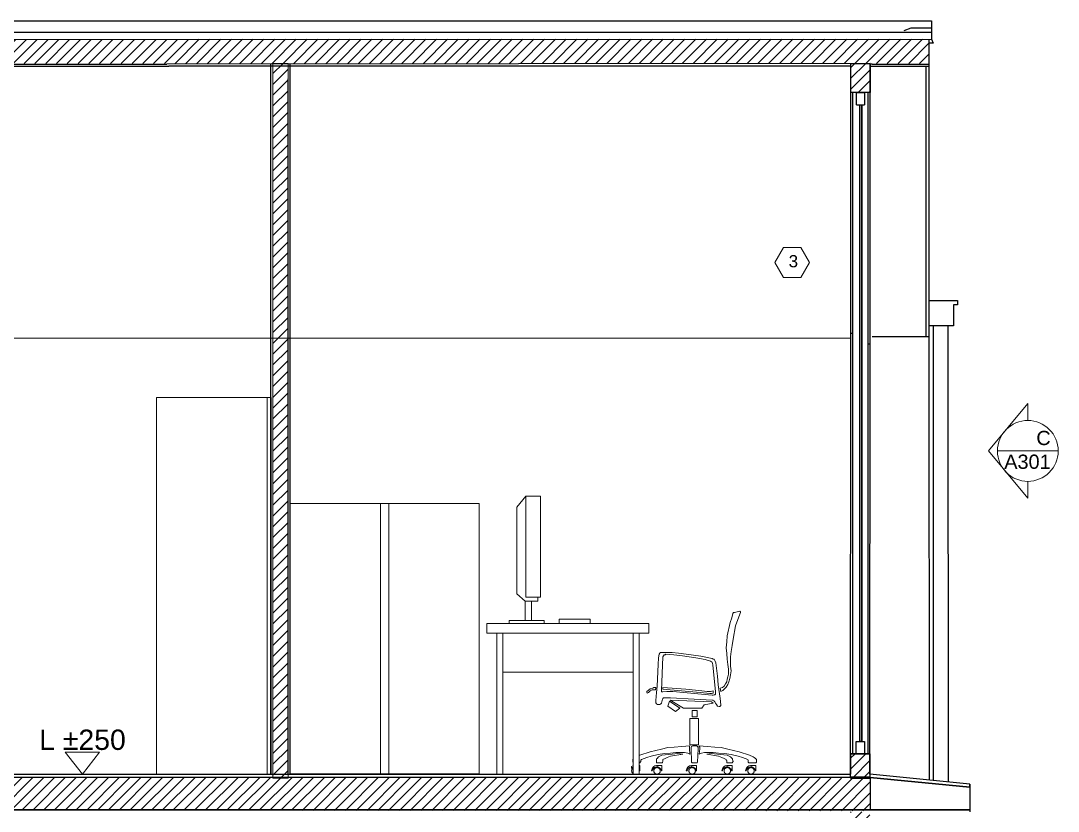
# Model space of a CAD drawing. Header units: centimetres. Extents: x -1332 to 7887, y -608 to 4152.
# Drawn here: x 3377 to 3887, y 2030 to 2419 of the extents above; entities that cross this region are included whole.
import ezdxf

# ---------------------------------------------------------------- set-up
doc = ezdxf.new("R2010")
doc.units = ezdxf.units.CM
doc.header["$MEASUREMENT"] = 0
doc.layers.add('ARREDI', color=252, linetype='Continuous', lineweight=18)
doc.layers.add('NUMERAZIONE', color=30, linetype='Continuous', lineweight=5)
doc.layers.add('INFISSI', color=130, linetype='Continuous')
doc.layers.add('STRUTTURA', color=7, linetype='Continuous')
doc.styles.get("Standard").update_dxf_attribs({"font": 'Arial.ttf'})

msp = doc.modelspace()

# ---------------------------------------------------------------- hatches: boundary and pattern name
at = {"layer": 'ARREDI'}
h = msp.add_hatch(dxfattribs=at)
h.set_pattern_fill('ANSI31', color=0, scale=30)
h.paths.add_polyline_path([(3823.51, 2409.62), (3065.34, 2409.34), (3065.34, 2397.69), (3823.51, 2397.69)])
h = msp.add_hatch(dxfattribs=at)
h.set_pattern_fill('ANSI31', color=0, scale=30)
h.paths.add_polyline_path([(3501.04, 2046.45), (3508.54, 2046.45), (3508.54, 2397.69), (3501.04, 2397.69)])
at = {"layer": 'INFISSI'}
h = msp.add_hatch(color=4, dxfattribs=at)
h.dxf.hatch_style = 1
h.paths.add_polyline_path([(3790.55, 2377.34), (3789.55, 2377.34), (3789.55, 2064.42), (3790.55, 2064.42)])
at = {"layer": 'STRUTTURA'}
h = msp.add_hatch(dxfattribs=at)
h.set_pattern_fill('ANSI31', color=256, scale=30)
h.paths.add_polyline_path([(3102.24, 2030.92), (3092.74, 2030.92), (3092.75, 2016.92), (3102.24, 2016.92)])
h.paths.add_polyline_path([(3102.34, 1808.92), (3092.84, 1808.92), (3092.84, 1798.92), (3102.34, 1798.92)])
h.paths.add_polyline_path([(3794.44, 2029.92), (3784.94, 2029.92), (3784.94, 2016.92), (3794.44, 2016.92)])
h.paths.add_polyline_path([(3785.04, 1798.92), (3794.54, 1798.92), (3794.54, 1808.92), (3785.04, 1808.92)])
h.paths.add_polyline_path([(3794.64, 2397.69), (3785.14, 2397.68), (3785.14, 2383.34), (3794.64, 2383.34)])
h = msp.add_hatch(dxfattribs=at)
h.set_pattern_fill('ANSI31', color=0, scale=30)
h.paths.add_polyline_path([(3785.05, 2048.42), (3785.05, 2046.92), (3794.55, 2046.92), (3794.55, 2058.42), (3785.05, 2058.42)])
h = msp.add_hatch(dxfattribs=at)
h.set_pattern_fill('ANSI31', color=0, scale=30)
h.paths.add_polyline_path([(3794.64, 2046.31), (3794.64, 2046.41), (3092.74, 2046.92), (3092.74, 2030.92), (3794.44, 2030.41)])
h.paths.add_polyline_path([(3794.64, 2043.66), (3794.64, 2046.31), (3794.44, 2030.41), (3794.64, 2033.05)], flags=17)

# ---------------------------------------------------------------- linework, layer by layer
msp.add_line((3500.04, 2233.42), (3500.04, 2048.42))
msp.add_lwpolyline([(3500.04, 2048.42), (3500.04, 2397.34)])
at = {"layer": 'ARREDI'}
for p, q in [((3500.04, 2233.42), (3443.92, 2233.42)), ((3443.92, 2233.42), (3443.92, 2048.42)), ((3498.34, 2048.42), (3498.34, 2233.42)), ((3509.54, 2181.42), (3602.54, 2181.42)), ((3602.54, 2181.42), (3602.54, 2048.42)), ((3625.15, 2133.32), (3625.15, 2123.87)), ((3628.18, 2133.32), (3628.18, 2123.87)), ((3611.11, 2122.42), (3681.11, 2122.42)), ((3681.11, 2117.69), (3681.11, 2048.42)), ((3498.34, 2053.47), (3498.34, 2048.42)), ((3677.34, 2052.09), (3677.34, 2051.25)), ((3681.4, 2052.67), (3681.11, 2052.67)), ((3443.92, 2048.42), (3500.04, 2048.42)), ((3498.34, 2048.42), (3446.26, 2048.42))]:
    msp.add_line(p, q, dxfattribs=at)
at = {"layer": 'ARREDI', "lineweight": 0}
for p, q in [((3625.35, 2184.98), (3620.9, 2179.58)), ((3726.68, 2125.24), (3727.21, 2127.36)), ((3727.21, 2127.36), (3727.47, 2127.89)), ((3727.47, 2127.89), (3728, 2127.89)), ((3728, 2127.89), (3729.33, 2128.16)), ((3729.33, 2128.16), (3730.66, 2128.42)), ((3730.92, 2127.89), (3729.6, 2124.44)), ((3730.66, 2128.42), (3730.92, 2128.16)), ((3730.92, 2128.16), (3730.92, 2127.89)), ((3724.41, 2116.38), (3725.88, 2122.85)), ((3725.88, 2122.85), (3726.68, 2125.24)), ((3729.6, 2124.44), (3728.53, 2121.25)), ((3724.14, 2113.46), (3724.41, 2116.38)), ((3728.53, 2121.25), (3727.33, 2114.79)), ((3723.88, 2110.54), (3724.14, 2113.46)), ((3726.8, 2111.61), (3726.27, 2108.69)), ((3727.33, 2114.79), (3726.8, 2111.61)), ((3690.96, 2107.36), (3690.69, 2105.5)), ((3691.22, 2107.89), (3690.96, 2107.36)), ((3691.49, 2108.15), (3691.22, 2107.89)), ((3692.55, 2108.15), (3691.49, 2108.15)), ((3694.67, 2108.15), (3692.55, 2108.15)), ((3692.82, 2106.03), (3693.08, 2106.56)), ((3693.08, 2106.56), (3693.35, 2107.09)), ((3693.35, 2107.09), (3693.88, 2107.09)), ((3693.88, 2107.09), (3694.14, 2107.36)), ((3694.14, 2107.36), (3698.13, 2107.09)), ((3697.33, 2108.15), (3694.67, 2108.15)), ((3700.51, 2107.89), (3697.33, 2108.15)), ((3698.13, 2107.09), (3702.37, 2106.56)), ((3704.23, 2107.36), (3700.51, 2107.89)), ((3702.37, 2106.56), (3709.01, 2105.5)), ((3711.4, 2106.3), (3704.23, 2107.36)), ((3716.98, 2105.23), (3711.4, 2106.3)), ((3724.14, 2107.62), (3723.88, 2110.54)), ((3724.41, 2104.97), (3724.14, 2107.62)), ((3726.27, 2108.69), (3726, 2106.03)), ((3690.43, 2102.31), (3689.9, 2091.69)), ((3690.69, 2105.5), (3690.43, 2102.31)), ((3692.02, 2089.57), (3692.82, 2106.03)), ((3709.01, 2105.5), (3713.52, 2104.7)), ((3713.52, 2104.7), (3716.18, 2103.91)), ((3716.18, 2103.91), (3716.71, 2103.64)), ((3716.71, 2103.64), (3716.98, 2103.38)), ((3717.51, 2104.97), (3716.98, 2105.23)), ((3716.98, 2103.38), (3717.24, 2102.05)), ((3717.24, 2102.05), (3718.57, 2088.77)), ((3717.24, 2102.05), (3717.24, 2102.05)), ((3718.04, 2104.97), (3717.51, 2104.97)), ((3718.3, 2104.17), (3718.04, 2104.97)), ((3718.83, 2103.11), (3718.3, 2104.17)), ((3719.63, 2096.47), (3718.83, 2103.11)), ((3724.67, 2102.31), (3724.41, 2104.97)), ((3724.94, 2099.92), (3724.67, 2102.31)), ((3726, 2106.03), (3726, 2101.52)), ((3726, 2101.52), (3726.27, 2099.13)), ((3719.9, 2092.23), (3719.63, 2096.47)), ((3724.41, 2095.15), (3724.67, 2096.21)), ((3724.67, 2096.21), (3724.94, 2097.53)), ((3724.94, 2097.53), (3724.94, 2099.92)), ((3726, 2097.27), (3725.74, 2095.41)), ((3726.27, 2099.13), (3726, 2097.27)), ((3687.77, 2090.66), (3688.3, 2090.92)), ((3688.3, 2090.92), (3689.36, 2090.92)), ((3689.36, 2090.92), (3689.1, 2089.86)), ((3689.9, 2091.69), (3689.63, 2088.51)), ((3692.82, 2090.92), (3703.97, 2090.13)), ((3692.82, 2090.13), (3692.82, 2090.92)), ((3720.96, 2085.59), (3719.9, 2092.23)), ((3719.9, 2092.23), (3719.9, 2092.23)), ((3720.96, 2090.63), (3722.02, 2090.9)), ((3722.02, 2090.9), (3722.82, 2091.69)), ((3722.02, 2090.9), (3722.02, 2090.9)), ((3722.82, 2091.69), (3723.61, 2092.76)), ((3723.88, 2091.16), (3723.08, 2090.37)), ((3723.61, 2092.76), (3724.14, 2093.82)), ((3724.67, 2092.49), (3723.88, 2091.16)), ((3724.14, 2093.82), (3724.41, 2095.15)), ((3725.21, 2093.82), (3724.67, 2092.49)), ((3725.74, 2095.41), (3725.21, 2093.82)), ((3684.85, 2089.06), (3685.65, 2089.6)), ((3684.85, 2088.8), (3684.85, 2089.06)), ((3684.85, 2088.53), (3684.85, 2088.8)), ((3685.12, 2088.27), (3684.85, 2088.53)), ((3685.65, 2088.53), (3685.12, 2088.27)), ((3685.65, 2089.6), (3686.44, 2090.39)), ((3686.44, 2089.33), (3685.65, 2088.53)), ((3686.44, 2090.39), (3686.98, 2090.39)), ((3687.51, 2089.86), (3686.44, 2089.33)), ((3686.98, 2090.39), (3687.77, 2090.66)), ((3689.1, 2089.86), (3687.51, 2089.86)), ((3689.1, 2089.86), (3689.1, 2089.86)), ((3689.63, 2088.51), (3689.36, 2084.53)), ((3692.02, 2089.04), (3692.02, 2089.57)), ((3692.02, 2088.77), (3692.02, 2089.04)), ((3692.28, 2088.77), (3692.02, 2088.77)), ((3692.82, 2088.77), (3692.28, 2088.77)), ((3711.13, 2088.53), (3692.82, 2090.13)), ((3694.67, 2089.04), (3692.82, 2088.77)), ((3692.82, 2085.59), (3693.08, 2085.85)), ((3693.08, 2085.85), (3693.61, 2085.85)), ((3693.61, 2085.85), (3694.41, 2085.85)), ((3694.41, 2085.85), (3696.53, 2085.85)), ((3695.74, 2089.04), (3694.67, 2089.04)), ((3697.59, 2089.04), (3695.74, 2089.04)), ((3696.53, 2085.85), (3708.21, 2085.32)), ((3716.98, 2087.18), (3697.59, 2089.04)), ((3703.97, 2090.13), (3711.93, 2089.33)), ((3714.32, 2088.27), (3711.13, 2088.53)), ((3711.93, 2089.33), (3714.59, 2089.06)), ((3715.91, 2088), (3714.32, 2088.27)), ((3714.59, 2089.06), (3716.18, 2089.06)), ((3716.71, 2088), (3715.91, 2088)), ((3716.18, 2089.06), (3717.51, 2089.33)), ((3717.51, 2088.27), (3716.71, 2088)), ((3717.51, 2087.18), (3716.98, 2087.18)), ((3717.51, 2089.33), (3717.51, 2088.27)), ((3718.04, 2087.45), (3717.51, 2087.18)), ((3718.3, 2087.45), (3718.04, 2087.45)), ((3718.57, 2087.71), (3718.3, 2087.45)), ((3718.57, 2088.77), (3718.57, 2088.24)), ((3718.57, 2088.24), (3718.57, 2087.71)), ((3721.22, 2089.04), (3720.96, 2090.63)), ((3722.28, 2089.57), (3721.22, 2089.04)), ((3723.08, 2090.37), (3722.28, 2089.57)), ((3689.36, 2084.53), (3689.36, 2083.46)), ((3689.36, 2083.46), (3689.63, 2082.93)), ((3689.63, 2082.93), (3690.16, 2082.67)), ((3690.16, 2082.67), (3690.69, 2082.67)), ((3690.69, 2082.67), (3691.22, 2082.67)), ((3691.22, 2082.67), (3691.75, 2082.93)), ((3691.75, 2082.93), (3692.02, 2083.2)), ((3692.02, 2083.2), (3692.28, 2084)), ((3692.28, 2084), (3692.55, 2085.32)), ((3692.55, 2085.32), (3692.82, 2085.59)), ((3695.21, 2081.87), (3696, 2084.26)), ((3698.92, 2079.22), (3695.21, 2081.87)), ((3696, 2084.26), (3701.05, 2080.81)), ((3696, 2084.26), (3696, 2084.26)), ((3696.27, 2084.79), (3716.71, 2084)), ((3702.9, 2080.81), (3696.27, 2084.79)), ((3701.05, 2080.81), (3698.92, 2079.22)), ((3711.93, 2080.81), (3702.9, 2080.81)), ((3708.21, 2085.32), (3716.98, 2084.79)), ((3712.99, 2082.4), (3711.93, 2080.81)), ((3717.51, 2083.2), (3712.99, 2082.4)), ((3716.71, 2084), (3717.51, 2083.2)), ((3716.98, 2084.79), (3717.51, 2084.79)), ((3717.51, 2084.79), (3717.77, 2084.53)), ((3717.51, 2083.2), (3717.51, 2083.2)), ((3717.77, 2084.53), (3718.04, 2084.26)), ((3718.04, 2084.26), (3718.3, 2084)), ((3718.3, 2084), (3718.57, 2083.2)), ((3718.57, 2083.2), (3719.1, 2082.67)), ((3719.1, 2082.67), (3719.63, 2081.87)), ((3719.63, 2081.87), (3720.43, 2081.61)), ((3720.43, 2081.61), (3720.69, 2081.61)), ((3720.69, 2081.61), (3720.96, 2081.87)), ((3721.22, 2082.4), (3720.96, 2085.59)), ((3720.96, 2081.87), (3721.22, 2082.14)), ((3721.22, 2082.14), (3721.22, 2082.4)), ((3706.09, 2075.77), (3706.09, 2062.76)), ((3710.34, 2075.77), (3706.09, 2075.77)), ((3709.54, 2079.75), (3707.15, 2079.75)), ((3707.15, 2079.75), (3707.15, 2076.56)), ((3707.15, 2076.56), (3709.54, 2076.56)), ((3709.54, 2076.56), (3709.54, 2079.75)), ((3709.54, 2079.75), (3709.54, 2079.75)), ((3710.34, 2062.76), (3710.34, 2075.77)), ((3686.44, 2059.3), (3692.02, 2060.63)), ((3692.02, 2060.63), (3695.21, 2061.43)), ((3695.21, 2061.43), (3698.39, 2061.69)), ((3698.39, 2061.69), (3702.11, 2061.96)), ((3702.11, 2061.96), (3706.09, 2062.23)), ((3706.09, 2062.23), (3705.82, 2061.96)), ((3705.82, 2061.96), (3705.82, 2061.69)), ((3705.82, 2061.69), (3705.82, 2060.9)), ((3705.82, 2060.9), (3706.09, 2058.24)), ((3706.09, 2062.76), (3710.34, 2062.76)), ((3706.62, 2061.43), (3706.89, 2061.96)), ((3706.62, 2060.9), (3706.62, 2061.43)), ((3706.89, 2054.26), (3706.62, 2060.9)), ((3706.89, 2061.96), (3707.42, 2062.23)), ((3707.42, 2062.23), (3707.68, 2062.23)), ((3707.68, 2062.23), (3708.21, 2062.23)), ((3708.21, 2062.23), (3709.01, 2062.23)), ((3708.21, 2062.23), (3708.21, 2062.23)), ((3709.01, 2062.23), (3709.28, 2062.23)), ((3709.28, 2062.23), (3709.81, 2061.96)), ((3709.81, 2061.96), (3710.07, 2061.43)), ((3710.07, 2060.9), (3709.81, 2054.26)), ((3710.07, 2061.43), (3710.07, 2060.9)), ((3714.59, 2061.96), (3710.6, 2062.23)), ((3710.6, 2062.23), (3710.6, 2061.96)), ((3710.6, 2061.96), (3710.87, 2061.69)), ((3710.87, 2060.9), (3710.6, 2058.24)), ((3710.87, 2061.69), (3710.87, 2060.9)), ((3718.3, 2061.69), (3714.59, 2061.96)), ((3721.49, 2061.43), (3718.3, 2061.69)), ((3724.67, 2060.63), (3721.49, 2061.43)), ((3730.25, 2059.3), (3724.67, 2060.63)), ((3677.95, 2055.59), (3678.19, 2055.83)), ((3677.95, 2054.53), (3677.95, 2055.59)), ((3681.11, 2057.59), (3681.4, 2057.71)), ((3681.4, 2057.71), (3686.44, 2059.3)), ((3682.2, 2055.59), (3681.93, 2055.32)), ((3681.93, 2055.32), (3681.93, 2055.06)), ((3683.52, 2056.12), (3682.2, 2055.59)), ((3684.85, 2056.65), (3683.52, 2056.12)), ((3686.98, 2057.18), (3684.85, 2056.65)), ((3690.43, 2057.98), (3686.98, 2057.18)), ((3689.63, 2055.85), (3689.9, 2056.12)), ((3689.63, 2055.59), (3689.63, 2055.85)), ((3689.63, 2054.53), (3689.63, 2055.59)), ((3689.9, 2056.12), (3690.69, 2056.92)), ((3693.61, 2058.51), (3690.43, 2057.98)), ((3690.69, 2056.92), (3692.28, 2057.71)), ((3692.28, 2057.71), (3697.33, 2058.24)), ((3693.88, 2056.12), (3692.82, 2055.59)), ((3692.82, 2055.59), (3692.82, 2055.32)), ((3692.82, 2055.32), (3692.82, 2055.06)), ((3696.53, 2058.77), (3693.61, 2058.51)), ((3694.94, 2056.65), (3693.88, 2056.12)), ((3696.53, 2057.18), (3694.94, 2056.65)), ((3699.19, 2059.04), (3696.53, 2058.77)), ((3702.64, 2058.24), (3696.53, 2057.18)), ((3697.33, 2058.24), (3699.98, 2058.51)), ((3701.31, 2059.04), (3699.19, 2059.04)), ((3699.98, 2058.51), (3702.64, 2058.24)), ((3703.44, 2059.04), (3701.31, 2059.04)), ((3702.64, 2058.24), (3702.64, 2058.24)), ((3705.03, 2058.77), (3703.44, 2059.04)), ((3706.09, 2058.24), (3705.03, 2058.77)), ((3706.09, 2058.24), (3706.09, 2058.24)), ((3710.6, 2058.24), (3711.67, 2058.77)), ((3710.6, 2058.24), (3710.6, 2058.24)), ((3711.67, 2058.77), (3713.26, 2059.04)), ((3713.26, 2059.04), (3715.38, 2059.04)), ((3716.71, 2058.51), (3714.32, 2058.24)), ((3714.32, 2058.24), (3720.16, 2057.18)), ((3714.32, 2058.24), (3714.32, 2058.24)), ((3715.38, 2059.04), (3717.51, 2059.04)), ((3719.63, 2058.24), (3716.71, 2058.51)), ((3717.51, 2059.04), (3720.16, 2058.77)), ((3724.41, 2057.71), (3719.63, 2058.24)), ((3720.16, 2058.77), (3723.08, 2058.51)), ((3720.16, 2057.18), (3721.75, 2056.65)), ((3721.75, 2056.65), (3722.82, 2056.12)), ((3722.82, 2056.12), (3723.88, 2055.59)), ((3723.08, 2058.51), (3726.27, 2057.98)), ((3723.88, 2055.59), (3723.88, 2055.32)), ((3723.88, 2055.32), (3724.14, 2055.06)), ((3726, 2056.92), (3724.41, 2057.71)), ((3726.8, 2056.12), (3726, 2056.92)), ((3726.27, 2057.98), (3729.72, 2057.18)), ((3727.06, 2055.85), (3726.8, 2056.12)), ((3727.06, 2055.59), (3727.06, 2055.85)), ((3727.33, 2054.53), (3727.06, 2055.59)), ((3729.72, 2057.18), (3731.84, 2056.65)), ((3735.29, 2057.71), (3730.25, 2059.3)), ((3731.84, 2056.65), (3733.17, 2056.12)), ((3733.17, 2056.12), (3734.5, 2055.59)), ((3734.5, 2055.59), (3734.76, 2055.32)), ((3734.76, 2055.32), (3734.76, 2055.06)), ((3737.15, 2056.92), (3735.29, 2057.71)), ((3737.68, 2056.65), (3737.15, 2056.92)), ((3738.21, 2056.12), (3737.68, 2056.65)), ((3738.48, 2055.85), (3738.21, 2056.12)), ((3738.75, 2055.59), (3738.48, 2055.85)), ((3738.75, 2054.53), (3738.75, 2055.59)), ((3677.95, 2052.4), (3677.34, 2052.09)), ((3677.34, 2051.25), (3677.68, 2051.61)), ((3677.42, 2050.11), (3677.43, 2050.21)), ((3677.42, 2050.01), (3677.42, 2050.11)), ((3677.42, 2049.91), (3677.42, 2050.01)), ((3677.43, 2050.21), (3677.45, 2050.31)), ((3677.45, 2050.31), (3677.47, 2050.41)), ((3677.47, 2050.41), (3677.5, 2050.51)), ((3677.5, 2050.51), (3677.53, 2050.6)), ((3677.53, 2050.6), (3677.57, 2050.7)), ((3677.57, 2050.7), (3677.62, 2050.79)), ((3677.62, 2050.79), (3677.67, 2050.87)), ((3677.67, 2050.87), (3677.73, 2050.96)), ((3677.68, 2051.61), (3678.19, 2051.86)), ((3677.73, 2050.96), (3677.79, 2051.04)), ((3677.79, 2051.04), (3677.86, 2051.11)), ((3677.86, 2051.11), (3677.93, 2051.18)), ((3677.93, 2051.18), (3678.01, 2051.25)), ((3677.95, 2054.26), (3677.95, 2054.53)), ((3678.19, 2054.02), (3677.95, 2054.26)), ((3678.19, 2052.48), (3677.95, 2052.4)), ((3678.01, 2051.25), (3678.09, 2051.31)), ((3678.09, 2051.31), (3678.17, 2051.37)), ((3678.17, 2051.37), (3678.19, 2051.38)), ((3681.67, 2054), (3681.11, 2054)), ((3681.13, 2050.01), (3681.4, 2050.01)), ((3681.4, 2050.01), (3681.4, 2052.67)), ((3681.93, 2054.53), (3681.67, 2054.26)), ((3681.67, 2054.26), (3681.67, 2054)), ((3681.93, 2055.06), (3681.93, 2054.53)), ((3687.51, 2051.07), (3687.24, 2050.01)), ((3687.24, 2050.01), (3687.51, 2050.01)), ((3687.24, 2050.01), (3687.24, 2050.01)), ((3688.04, 2051.87), (3687.51, 2051.07)), ((3687.51, 2050.01), (3687.77, 2050.81)), ((3687.77, 2050.81), (3688.3, 2051.34)), ((3688.3, 2052.14), (3688.04, 2051.87)), ((3688.83, 2052.4), (3688.3, 2052.14)), ((3688.3, 2051.34), (3688.57, 2051.61)), ((3688.3, 2050.01), (3688.31, 2050.11)), ((3688.31, 2049.91), (3688.3, 2050.01)), ((3688.31, 2050.11), (3688.32, 2050.21)), ((3688.32, 2050.21), (3688.33, 2050.31)), ((3688.33, 2050.31), (3688.35, 2050.41)), ((3688.35, 2050.41), (3688.38, 2050.51)), ((3688.38, 2050.51), (3688.42, 2050.6)), ((3688.42, 2050.6), (3688.46, 2050.7)), ((3688.46, 2050.7), (3688.5, 2050.79)), ((3688.5, 2050.79), (3688.56, 2050.87)), ((3688.56, 2050.87), (3688.61, 2050.96)), ((3688.57, 2051.61), (3689.1, 2051.87)), ((3688.61, 2050.96), (3688.68, 2051.04)), ((3688.68, 2051.04), (3688.74, 2051.11)), ((3688.74, 2051.11), (3688.81, 2051.18)), ((3688.81, 2051.18), (3688.89, 2051.25)), ((3689.63, 2052.67), (3688.83, 2052.4)), ((3688.89, 2051.25), (3688.97, 2051.31)), ((3688.97, 2051.31), (3689.06, 2051.37)), ((3689.06, 2051.37), (3689.14, 2051.42)), ((3689.1, 2051.87), (3689.36, 2051.87)), ((3689.14, 2051.42), (3689.23, 2051.46)), ((3689.23, 2051.46), (3689.33, 2051.5)), ((3689.33, 2051.5), (3689.42, 2051.53)), ((3689.36, 2051.87), (3689.9, 2052.14)), ((3689.42, 2051.53), (3689.52, 2051.56)), ((3689.52, 2051.56), (3689.62, 2051.58)), ((3689.62, 2051.58), (3689.72, 2051.6)), ((3689.63, 2054.26), (3689.63, 2054.53)), ((3689.63, 2054), (3689.63, 2054.26)), ((3689.9, 2054), (3689.63, 2054)), ((3692.28, 2052.67), (3689.63, 2052.67)), ((3689.72, 2051.6), (3689.82, 2051.6)), ((3689.82, 2051.6), (3689.92, 2051.61)), ((3690.16, 2054), (3689.9, 2054)), ((3689.9, 2052.14), (3690.69, 2051.87)), ((3689.92, 2051.61), (3690.02, 2051.6)), ((3690.02, 2051.6), (3690.12, 2051.59)), ((3690.12, 2051.59), (3690.22, 2051.57)), ((3692.02, 2054), (3690.16, 2054)), ((3690.22, 2051.57), (3690.32, 2051.55)), ((3690.32, 2051.55), (3690.42, 2051.52)), ((3690.42, 2051.52), (3690.51, 2051.48)), ((3690.51, 2051.48), (3690.6, 2051.44)), ((3690.6, 2051.44), (3690.69, 2051.39)), ((3690.69, 2051.87), (3691.22, 2051.34)), ((3690.69, 2051.39), (3690.78, 2051.34)), ((3690.78, 2051.34), (3690.86, 2051.28)), ((3690.86, 2051.28), (3690.94, 2051.22)), ((3690.94, 2051.22), (3691.01, 2051.15)), ((3691.01, 2051.15), (3691.08, 2051.07)), ((3691.08, 2051.07), (3691.15, 2051)), ((3691.15, 2051), (3691.21, 2050.92)), ((3691.21, 2050.92), (3691.26, 2050.83)), ((3691.22, 2051.34), (3691.75, 2050.81)), ((3691.26, 2050.83), (3691.31, 2050.74)), ((3691.31, 2050.74), (3691.35, 2050.65)), ((3691.35, 2050.65), (3691.39, 2050.56)), ((3691.39, 2050.56), (3691.42, 2050.46)), ((3691.42, 2050.46), (3691.45, 2050.36)), ((3691.45, 2050.36), (3691.47, 2050.26)), ((3691.47, 2050.26), (3691.48, 2050.16)), ((3691.48, 2050.16), (3691.49, 2050.06)), ((3691.49, 2050.06), (3691.49, 2049.96)), ((3691.75, 2050.81), (3692.02, 2050.01)), ((3692.55, 2054), (3692.02, 2054)), ((3692.02, 2050.01), (3692.28, 2050.01)), ((3692.28, 2050.01), (3692.28, 2052.67)), ((3692.82, 2054.53), (3692.55, 2054.26)), ((3692.55, 2054.26), (3692.55, 2054)), ((3692.82, 2055.06), (3692.82, 2054.53)), ((3704.5, 2051.07), (3704.23, 2050.01)), ((3704.23, 2050.01), (3704.76, 2050.01)), ((3704.23, 2050.01), (3704.23, 2050.01)), ((3705.03, 2051.87), (3704.5, 2051.07)), ((3704.76, 2050.01), (3705.03, 2050.81)), ((3705.29, 2052.14), (3705.03, 2051.87)), ((3705.03, 2050.81), (3705.29, 2051.34)), ((3705.82, 2052.4), (3705.29, 2052.14)), ((3705.29, 2051.34), (3705.82, 2051.61)), ((3705.56, 2050.11), (3705.57, 2050.21)), ((3705.56, 2050.01), (3705.56, 2050.11)), ((3705.56, 2049.91), (3705.56, 2050.01)), ((3705.57, 2050.21), (3705.59, 2050.31)), ((3705.59, 2050.31), (3705.61, 2050.41)), ((3705.61, 2050.41), (3705.64, 2050.51)), ((3705.64, 2050.51), (3705.67, 2050.6)), ((3705.67, 2050.6), (3705.71, 2050.7)), ((3705.71, 2050.7), (3705.76, 2050.79)), ((3705.76, 2050.79), (3705.81, 2050.87)), ((3705.81, 2050.87), (3705.87, 2050.96)), ((3706.89, 2052.67), (3705.82, 2052.4)), ((3705.82, 2051.61), (3706.09, 2051.87)), ((3705.87, 2050.96), (3705.93, 2051.04)), ((3705.93, 2051.04), (3706, 2051.11)), ((3706, 2051.11), (3706.07, 2051.18)), ((3706.07, 2051.18), (3706.15, 2051.25)), ((3706.09, 2051.87), (3706.36, 2051.87)), ((3706.15, 2051.25), (3706.23, 2051.31)), ((3706.23, 2051.31), (3706.31, 2051.37)), ((3706.31, 2051.37), (3706.4, 2051.42)), ((3706.36, 2051.87), (3706.89, 2052.14)), ((3706.4, 2051.42), (3706.49, 2051.46)), ((3706.49, 2051.46), (3706.58, 2051.5)), ((3706.58, 2051.5), (3706.68, 2051.53)), ((3706.68, 2051.53), (3706.78, 2051.56)), ((3706.78, 2051.56), (3706.88, 2051.58)), ((3706.88, 2051.58), (3706.98, 2051.6)), ((3707.15, 2054), (3706.89, 2054.26)), ((3709.28, 2052.67), (3706.89, 2052.67)), ((3706.89, 2052.14), (3707.68, 2051.87)), ((3706.98, 2051.6), (3707.08, 2051.6)), ((3707.08, 2051.6), (3707.18, 2051.61)), ((3708.21, 2054), (3707.15, 2054)), ((3707.18, 2051.61), (3707.28, 2051.6)), ((3707.28, 2051.6), (3707.38, 2051.59)), ((3707.38, 2051.59), (3707.48, 2051.57)), ((3707.48, 2051.57), (3707.58, 2051.55)), ((3707.58, 2051.55), (3707.67, 2051.52)), ((3707.67, 2051.52), (3707.77, 2051.48)), ((3707.68, 2051.87), (3708.48, 2051.34)), ((3707.77, 2051.48), (3707.86, 2051.44)), ((3707.86, 2051.44), (3707.95, 2051.39)), ((3707.95, 2051.39), (3708.03, 2051.34)), ((3708.03, 2051.34), (3708.12, 2051.28)), ((3708.12, 2051.28), (3708.2, 2051.22)), ((3708.2, 2051.22), (3708.27, 2051.15)), ((3709.28, 2054), (3708.21, 2054)), ((3708.27, 2051.15), (3708.34, 2051.07)), ((3708.34, 2051.07), (3708.4, 2051)), ((3708.4, 2051), (3708.46, 2050.92)), ((3708.46, 2050.92), (3708.52, 2050.83)), ((3708.48, 2051.34), (3709.01, 2050.81)), ((3708.52, 2050.83), (3708.57, 2050.74)), ((3708.57, 2050.74), (3708.61, 2050.65)), ((3708.61, 2050.65), (3708.65, 2050.56)), ((3708.65, 2050.56), (3708.68, 2050.46)), ((3708.68, 2050.46), (3708.71, 2050.36)), ((3708.71, 2050.36), (3708.73, 2050.26)), ((3708.73, 2050.26), (3708.74, 2050.16)), ((3708.74, 2050.16), (3708.74, 2050.06)), ((3708.74, 2050.06), (3708.74, 2049.96)), ((3709.01, 2050.81), (3709.01, 2050.01)), ((3709.01, 2050.01), (3709.28, 2050.01)), ((3709.54, 2054), (3709.28, 2054)), ((3709.28, 2050.01), (3709.28, 2052.67)), ((3709.81, 2054.26), (3709.54, 2054)), ((3722.02, 2051.07), (3721.75, 2050.01)), ((3721.75, 2050.01), (3722.02, 2050.01)), ((3721.75, 2050.01), (3721.75, 2050.01)), ((3722.55, 2051.87), (3722.02, 2051.07)), ((3722.02, 2050.01), (3722.28, 2050.81)), ((3722.28, 2050.81), (3722.82, 2051.34)), ((3722.82, 2052.14), (3722.55, 2051.87)), ((3723.35, 2052.4), (3722.82, 2052.14)), ((3722.82, 2051.34), (3723.08, 2051.61)), ((3722.82, 2050.11), (3722.83, 2050.21)), ((3722.82, 2050.01), (3722.82, 2050.11)), ((3722.82, 2049.91), (3722.82, 2050.01)), ((3722.83, 2050.21), (3722.84, 2050.31)), ((3722.84, 2050.31), (3722.87, 2050.41)), ((3722.87, 2050.41), (3722.9, 2050.51)), ((3722.9, 2050.51), (3722.93, 2050.6)), ((3722.93, 2050.6), (3722.97, 2050.7)), ((3722.97, 2050.7), (3723.02, 2050.79)), ((3723.02, 2050.79), (3723.07, 2050.87)), ((3723.07, 2050.87), (3723.13, 2050.96)), ((3723.08, 2051.61), (3723.61, 2051.87)), ((3723.13, 2050.96), (3723.19, 2051.04)), ((3723.19, 2051.04), (3723.26, 2051.11)), ((3723.26, 2051.11), (3723.33, 2051.18)), ((3723.33, 2051.18), (3723.4, 2051.25)), ((3724.14, 2052.67), (3723.35, 2052.4)), ((3723.4, 2051.25), (3723.48, 2051.31)), ((3723.48, 2051.31), (3723.57, 2051.37)), ((3723.57, 2051.37), (3723.66, 2051.42)), ((3723.61, 2051.87), (3723.88, 2051.87)), ((3723.66, 2051.42), (3723.75, 2051.46)), ((3723.75, 2051.46), (3723.84, 2051.5)), ((3723.84, 2051.5), (3723.94, 2051.53)), ((3723.88, 2051.87), (3724.41, 2052.14)), ((3723.94, 2051.53), (3724.03, 2051.56)), ((3724.03, 2051.56), (3724.13, 2051.58)), ((3724.13, 2051.58), (3724.23, 2051.6)), ((3724.14, 2055.06), (3724.14, 2054.53)), ((3724.14, 2054.53), (3724.14, 2054.26)), ((3724.14, 2054.26), (3724.14, 2054)), ((3724.14, 2054), (3724.67, 2054)), ((3726.8, 2052.67), (3724.14, 2052.67)), ((3724.23, 2051.6), (3724.33, 2051.6)), ((3724.33, 2051.6), (3724.43, 2051.61)), ((3724.41, 2052.14), (3725.21, 2051.87)), ((3724.43, 2051.61), (3724.54, 2051.6)), ((3724.54, 2051.6), (3724.64, 2051.59)), ((3724.64, 2051.59), (3724.74, 2051.57)), ((3724.67, 2054), (3726.53, 2054)), ((3724.74, 2051.57), (3724.83, 2051.55)), ((3724.83, 2051.55), (3724.93, 2051.52)), ((3724.93, 2051.52), (3725.02, 2051.48)), ((3725.02, 2051.48), (3725.12, 2051.44)), ((3725.12, 2051.44), (3725.21, 2051.39)), ((3725.21, 2051.87), (3725.74, 2051.34)), ((3725.21, 2051.39), (3725.29, 2051.34)), ((3725.29, 2051.34), (3725.37, 2051.28)), ((3725.37, 2051.28), (3725.45, 2051.22)), ((3725.45, 2051.22), (3725.53, 2051.15)), ((3725.53, 2051.15), (3725.6, 2051.07)), ((3725.6, 2051.07), (3725.66, 2051)), ((3725.66, 2051), (3725.72, 2050.92)), ((3725.72, 2050.92), (3725.78, 2050.83)), ((3725.74, 2051.34), (3726.27, 2050.81)), ((3725.78, 2050.83), (3725.82, 2050.74)), ((3725.82, 2050.74), (3725.87, 2050.65)), ((3725.87, 2050.65), (3725.91, 2050.56)), ((3725.91, 2050.56), (3725.94, 2050.46)), ((3725.94, 2050.46), (3725.96, 2050.36)), ((3725.96, 2050.36), (3725.98, 2050.26)), ((3725.98, 2050.26), (3725.99, 2050.16)), ((3725.99, 2050.16), (3726, 2050.06)), ((3726, 2050.06), (3726, 2049.96)), ((3726.27, 2050.81), (3726.53, 2050.01)), ((3726.53, 2054), (3726.8, 2054)), ((3726.53, 2050.01), (3726.8, 2050.01)), ((3726.8, 2054), (3727.06, 2054)), ((3726.8, 2050.01), (3726.8, 2052.67)), ((3727.06, 2054.26), (3727.33, 2054.53)), ((3727.06, 2054), (3727.06, 2054.26)), ((3733.7, 2051.07), (3733.44, 2050.01)), ((3733.44, 2050.01), (3733.7, 2050.01)), ((3733.44, 2050.01), (3733.44, 2050.01)), ((3734.23, 2051.87), (3733.7, 2051.07)), ((3733.7, 2050.01), (3733.97, 2050.81)), ((3733.97, 2050.81), (3734.5, 2051.34)), ((3734.5, 2052.14), (3734.23, 2051.87)), ((3735.03, 2052.4), (3734.5, 2052.14)), ((3734.5, 2051.34), (3734.76, 2051.61)), ((3734.5, 2050.11), (3734.51, 2050.21)), ((3734.5, 2050.01), (3734.5, 2050.11)), ((3734.5, 2049.91), (3734.5, 2050.01)), ((3734.51, 2050.21), (3734.53, 2050.31)), ((3734.53, 2050.31), (3734.55, 2050.41)), ((3734.55, 2050.41), (3734.58, 2050.51)), ((3734.58, 2050.51), (3734.61, 2050.6)), ((3734.61, 2050.6), (3734.65, 2050.7)), ((3734.65, 2050.7), (3734.7, 2050.79)), ((3734.7, 2050.79), (3734.75, 2050.87)), ((3734.75, 2050.87), (3734.81, 2050.96)), ((3734.76, 2055.06), (3734.76, 2054.53)), ((3734.76, 2054.53), (3734.76, 2054.26)), ((3734.76, 2054.26), (3735.03, 2054)), ((3734.76, 2051.61), (3735.03, 2051.87)), ((3734.81, 2050.96), (3734.87, 2051.04)), ((3734.87, 2051.04), (3734.94, 2051.11)), ((3734.94, 2051.11), (3735.01, 2051.18)), ((3735.01, 2051.18), (3735.09, 2051.25)), ((3735.03, 2054), (3735.56, 2054)), ((3735.82, 2052.67), (3735.03, 2052.4)), ((3735.03, 2051.87), (3735.56, 2051.87)), ((3735.09, 2051.25), (3735.17, 2051.31)), ((3735.17, 2051.31), (3735.25, 2051.37)), ((3735.25, 2051.37), (3735.34, 2051.42)), ((3735.34, 2051.42), (3735.43, 2051.46)), ((3735.43, 2051.46), (3735.52, 2051.5)), ((3735.52, 2051.5), (3735.62, 2051.53)), ((3735.56, 2054), (3737.95, 2054)), ((3735.56, 2051.87), (3736.09, 2052.14)), ((3735.62, 2051.53), (3735.71, 2051.56)), ((3735.71, 2051.56), (3735.81, 2051.58)), ((3735.81, 2051.58), (3735.91, 2051.6)), ((3738.48, 2052.67), (3735.82, 2052.67)), ((3735.91, 2051.6), (3736.01, 2051.6)), ((3736.01, 2051.6), (3736.12, 2051.61)), ((3736.09, 2052.14), (3736.89, 2051.87)), ((3736.12, 2051.61), (3736.22, 2051.6)), ((3736.22, 2051.6), (3736.32, 2051.59)), ((3736.32, 2051.59), (3736.42, 2051.57)), ((3736.42, 2051.57), (3736.51, 2051.55)), ((3736.51, 2051.55), (3736.61, 2051.52)), ((3736.61, 2051.52), (3736.71, 2051.48)), ((3736.71, 2051.48), (3736.8, 2051.44)), ((3736.8, 2051.44), (3736.89, 2051.39)), ((3736.89, 2051.87), (3737.42, 2051.34)), ((3736.89, 2051.39), (3736.97, 2051.34)), ((3736.97, 2051.34), (3737.05, 2051.28)), ((3737.05, 2051.28), (3737.13, 2051.22)), ((3737.13, 2051.22), (3737.21, 2051.15)), ((3737.21, 2051.15), (3737.28, 2051.07)), ((3737.28, 2051.07), (3737.34, 2051)), ((3737.34, 2051), (3737.4, 2050.92)), ((3737.4, 2050.92), (3737.46, 2050.83)), ((3737.42, 2051.34), (3737.95, 2050.81)), ((3737.46, 2050.83), (3737.51, 2050.74)), ((3737.51, 2050.74), (3737.55, 2050.65)), ((3737.55, 2050.65), (3737.59, 2050.56)), ((3737.59, 2050.56), (3737.62, 2050.46)), ((3737.62, 2050.46), (3737.64, 2050.36)), ((3737.64, 2050.36), (3737.66, 2050.26)), ((3737.66, 2050.26), (3737.68, 2050.16)), ((3737.68, 2050.16), (3737.68, 2050.06)), ((3737.68, 2050.06), (3737.68, 2049.96)), ((3737.95, 2054), (3738.21, 2054)), ((3737.95, 2050.81), (3738.21, 2050.01)), ((3738.21, 2054), (3738.48, 2054)), ((3738.21, 2050.01), (3738.48, 2050.01)), ((3738.48, 2054), (3738.75, 2054.26)), ((3738.48, 2050.01), (3738.48, 2052.67)), ((3738.75, 2054.26), (3738.75, 2054.53)), ((3677.43, 2049.81), (3677.42, 2049.91)), ((3677.45, 2049.71), (3677.43, 2049.81)), ((3677.47, 2049.61), (3677.45, 2049.71)), ((3677.5, 2049.52), (3677.47, 2049.61)), ((3677.53, 2049.42), (3677.5, 2049.52)), ((3677.57, 2049.33), (3677.53, 2049.42)), ((3677.62, 2049.24), (3677.57, 2049.33)), ((3677.67, 2049.15), (3677.62, 2049.24)), ((3677.73, 2049.07), (3677.67, 2049.15)), ((3677.79, 2048.99), (3677.73, 2049.07)), ((3677.86, 2048.91), (3677.79, 2048.99)), ((3677.93, 2048.84), (3677.86, 2048.91)), ((3678.01, 2048.78), (3677.93, 2048.84)), ((3678.09, 2048.72), (3678.01, 2048.78)), ((3678.17, 2048.66), (3678.09, 2048.72)), ((3688.32, 2049.81), (3688.31, 2049.91)), ((3688.33, 2049.71), (3688.32, 2049.81)), ((3688.35, 2049.61), (3688.33, 2049.71)), ((3688.38, 2049.52), (3688.35, 2049.61)), ((3688.42, 2049.42), (3688.38, 2049.52)), ((3688.46, 2049.33), (3688.42, 2049.42)), ((3688.5, 2049.24), (3688.46, 2049.33)), ((3688.56, 2049.15), (3688.5, 2049.24)), ((3688.61, 2049.07), (3688.56, 2049.15)), ((3688.68, 2048.99), (3688.61, 2049.07)), ((3688.74, 2048.91), (3688.68, 2048.99)), ((3688.81, 2048.84), (3688.74, 2048.91)), ((3688.89, 2048.78), (3688.81, 2048.84)), ((3688.97, 2048.72), (3688.89, 2048.78)), ((3689.06, 2048.66), (3688.97, 2048.72)), ((3689.14, 2048.61), (3689.06, 2048.66)), ((3689.23, 2048.56), (3689.14, 2048.61)), ((3689.33, 2048.52), (3689.23, 2048.56)), ((3689.42, 2048.49), (3689.33, 2048.52)), ((3689.52, 2048.46), (3689.42, 2048.49)), ((3689.62, 2048.44), (3689.52, 2048.46)), ((3689.72, 2048.43), (3689.62, 2048.44)), ((3689.82, 2048.42), (3689.72, 2048.43)), ((3689.92, 2048.42), (3689.82, 2048.42)), ((3690.02, 2048.42), (3689.92, 2048.42)), ((3690.12, 2048.44), (3690.02, 2048.42)), ((3690.22, 2048.45), (3690.12, 2048.44)), ((3690.32, 2048.48), (3690.22, 2048.45)), ((3690.42, 2048.51), (3690.32, 2048.48)), ((3690.51, 2048.54), (3690.42, 2048.51)), ((3690.6, 2048.59), (3690.51, 2048.54)), ((3690.69, 2048.63), (3690.6, 2048.59)), ((3690.78, 2048.69), (3690.69, 2048.63)), ((3690.86, 2048.75), (3690.78, 2048.69)), ((3690.94, 2048.81), (3690.86, 2048.75)), ((3691.01, 2048.88), (3690.94, 2048.81)), ((3691.08, 2048.95), (3691.01, 2048.88)), ((3691.15, 2049.03), (3691.08, 2048.95)), ((3691.21, 2049.11), (3691.15, 2049.03)), ((3691.26, 2049.19), (3691.21, 2049.11)), ((3691.31, 2049.28), (3691.26, 2049.19)), ((3691.35, 2049.37), (3691.31, 2049.28)), ((3691.39, 2049.47), (3691.35, 2049.37)), ((3691.42, 2049.56), (3691.39, 2049.47)), ((3691.45, 2049.66), (3691.42, 2049.56)), ((3691.47, 2049.76), (3691.45, 2049.66)), ((3691.48, 2049.86), (3691.47, 2049.76)), ((3691.49, 2049.96), (3691.48, 2049.86)), ((3705.57, 2049.81), (3705.56, 2049.91)), ((3705.59, 2049.71), (3705.57, 2049.81)), ((3705.61, 2049.61), (3705.59, 2049.71)), ((3705.64, 2049.52), (3705.61, 2049.61)), ((3705.67, 2049.42), (3705.64, 2049.52)), ((3705.71, 2049.33), (3705.67, 2049.42)), ((3705.76, 2049.24), (3705.71, 2049.33)), ((3705.81, 2049.15), (3705.76, 2049.24)), ((3705.87, 2049.07), (3705.81, 2049.15)), ((3705.93, 2048.99), (3705.87, 2049.07)), ((3706, 2048.91), (3705.93, 2048.99)), ((3706.07, 2048.84), (3706, 2048.91)), ((3706.15, 2048.78), (3706.07, 2048.84)), ((3706.23, 2048.72), (3706.15, 2048.78)), ((3706.31, 2048.66), (3706.23, 2048.72)), ((3706.4, 2048.61), (3706.31, 2048.66)), ((3706.49, 2048.56), (3706.4, 2048.61)), ((3706.58, 2048.52), (3706.49, 2048.56)), ((3706.68, 2048.49), (3706.58, 2048.52)), ((3706.78, 2048.46), (3706.68, 2048.49)), ((3706.88, 2048.44), (3706.78, 2048.46)), ((3706.98, 2048.43), (3706.88, 2048.44)), ((3707.08, 2048.42), (3706.98, 2048.43)), ((3707.18, 2048.42), (3707.08, 2048.42)), ((3707.28, 2048.42), (3707.18, 2048.42)), ((3707.38, 2048.44), (3707.28, 2048.42)), ((3707.48, 2048.45), (3707.38, 2048.44)), ((3707.58, 2048.48), (3707.48, 2048.45)), ((3707.67, 2048.51), (3707.58, 2048.48)), ((3707.77, 2048.54), (3707.67, 2048.51)), ((3707.86, 2048.59), (3707.77, 2048.54)), ((3707.95, 2048.63), (3707.86, 2048.59)), ((3708.03, 2048.69), (3707.95, 2048.63)), ((3708.12, 2048.75), (3708.03, 2048.69)), ((3708.2, 2048.81), (3708.12, 2048.75)), ((3708.27, 2048.88), (3708.2, 2048.81)), ((3708.34, 2048.95), (3708.27, 2048.88)), ((3708.4, 2049.03), (3708.34, 2048.95)), ((3708.46, 2049.11), (3708.4, 2049.03)), ((3708.52, 2049.19), (3708.46, 2049.11)), ((3708.57, 2049.28), (3708.52, 2049.19)), ((3708.61, 2049.37), (3708.57, 2049.28)), ((3708.65, 2049.47), (3708.61, 2049.37)), ((3708.68, 2049.56), (3708.65, 2049.47)), ((3708.71, 2049.66), (3708.68, 2049.56)), ((3708.73, 2049.76), (3708.71, 2049.66)), ((3708.74, 2049.86), (3708.73, 2049.76)), ((3708.74, 2049.96), (3708.74, 2049.86)), ((3722.83, 2049.81), (3722.82, 2049.91)), ((3722.84, 2049.71), (3722.83, 2049.81)), ((3722.87, 2049.61), (3722.84, 2049.71)), ((3722.9, 2049.52), (3722.87, 2049.61)), ((3722.93, 2049.42), (3722.9, 2049.52)), ((3722.97, 2049.33), (3722.93, 2049.42)), ((3723.02, 2049.24), (3722.97, 2049.33)), ((3723.07, 2049.15), (3723.02, 2049.24)), ((3723.13, 2049.07), (3723.07, 2049.15)), ((3723.19, 2048.99), (3723.13, 2049.07)), ((3723.26, 2048.91), (3723.19, 2048.99)), ((3723.33, 2048.84), (3723.26, 2048.91)), ((3723.4, 2048.78), (3723.33, 2048.84)), ((3723.48, 2048.72), (3723.4, 2048.78)), ((3723.57, 2048.66), (3723.48, 2048.72)), ((3723.66, 2048.61), (3723.57, 2048.66)), ((3723.75, 2048.56), (3723.66, 2048.61)), ((3723.84, 2048.52), (3723.75, 2048.56)), ((3723.94, 2048.49), (3723.84, 2048.52)), ((3724.03, 2048.46), (3723.94, 2048.49)), ((3724.13, 2048.44), (3724.03, 2048.46)), ((3724.23, 2048.43), (3724.13, 2048.44)), ((3724.33, 2048.42), (3724.23, 2048.43)), ((3724.43, 2048.42), (3724.33, 2048.42)), ((3724.54, 2048.42), (3724.43, 2048.42)), ((3724.64, 2048.44), (3724.54, 2048.42)), ((3724.74, 2048.45), (3724.64, 2048.44)), ((3724.83, 2048.48), (3724.74, 2048.45)), ((3724.93, 2048.51), (3724.83, 2048.48)), ((3725.02, 2048.54), (3724.93, 2048.51)), ((3725.12, 2048.59), (3725.02, 2048.54)), ((3725.21, 2048.63), (3725.12, 2048.59)), ((3725.29, 2048.69), (3725.21, 2048.63)), ((3725.37, 2048.75), (3725.29, 2048.69)), ((3725.45, 2048.81), (3725.37, 2048.75)), ((3725.53, 2048.88), (3725.45, 2048.81)), ((3725.6, 2048.95), (3725.53, 2048.88)), ((3725.66, 2049.03), (3725.6, 2048.95)), ((3725.72, 2049.11), (3725.66, 2049.03)), ((3725.78, 2049.19), (3725.72, 2049.11)), ((3725.82, 2049.28), (3725.78, 2049.19)), ((3725.87, 2049.37), (3725.82, 2049.28)), ((3725.91, 2049.47), (3725.87, 2049.37)), ((3725.94, 2049.56), (3725.91, 2049.47)), ((3725.96, 2049.66), (3725.94, 2049.56)), ((3725.98, 2049.76), (3725.96, 2049.66)), ((3725.99, 2049.86), (3725.98, 2049.76)), ((3726, 2049.96), (3725.99, 2049.86)), ((3734.51, 2049.81), (3734.5, 2049.91)), ((3734.53, 2049.71), (3734.51, 2049.81)), ((3734.55, 2049.61), (3734.53, 2049.71)), ((3734.58, 2049.52), (3734.55, 2049.61)), ((3734.61, 2049.42), (3734.58, 2049.52)), ((3734.65, 2049.33), (3734.61, 2049.42)), ((3734.7, 2049.24), (3734.65, 2049.33)), ((3734.75, 2049.15), (3734.7, 2049.24)), ((3734.81, 2049.07), (3734.75, 2049.15)), ((3734.87, 2048.99), (3734.81, 2049.07)), ((3734.94, 2048.91), (3734.87, 2048.99)), ((3735.01, 2048.84), (3734.94, 2048.91)), ((3735.09, 2048.78), (3735.01, 2048.84)), ((3735.17, 2048.72), (3735.09, 2048.78)), ((3735.25, 2048.66), (3735.17, 2048.72)), ((3735.34, 2048.61), (3735.25, 2048.66)), ((3735.43, 2048.56), (3735.34, 2048.61)), ((3735.52, 2048.52), (3735.43, 2048.56)), ((3735.62, 2048.49), (3735.52, 2048.52)), ((3735.71, 2048.46), (3735.62, 2048.49)), ((3735.81, 2048.44), (3735.71, 2048.46)), ((3735.91, 2048.43), (3735.81, 2048.44)), ((3736.01, 2048.42), (3735.91, 2048.43)), ((3736.12, 2048.42), (3736.01, 2048.42)), ((3736.22, 2048.42), (3736.12, 2048.42)), ((3736.32, 2048.44), (3736.22, 2048.42)), ((3736.42, 2048.45), (3736.32, 2048.44)), ((3736.51, 2048.48), (3736.42, 2048.45)), ((3736.61, 2048.51), (3736.51, 2048.48)), ((3736.71, 2048.54), (3736.61, 2048.51)), ((3736.8, 2048.59), (3736.71, 2048.54)), ((3736.89, 2048.63), (3736.8, 2048.59)), ((3736.97, 2048.69), (3736.89, 2048.63)), ((3737.05, 2048.75), (3736.97, 2048.69)), ((3737.13, 2048.81), (3737.05, 2048.75)), ((3737.21, 2048.88), (3737.13, 2048.81)), ((3737.28, 2048.95), (3737.21, 2048.88)), ((3737.34, 2049.03), (3737.28, 2048.95)), ((3737.4, 2049.11), (3737.34, 2049.03)), ((3737.46, 2049.19), (3737.4, 2049.11)), ((3737.51, 2049.28), (3737.46, 2049.19)), ((3737.55, 2049.37), (3737.51, 2049.28)), ((3737.59, 2049.47), (3737.55, 2049.37)), ((3737.62, 2049.56), (3737.59, 2049.47)), ((3737.64, 2049.66), (3737.62, 2049.56)), ((3737.66, 2049.76), (3737.64, 2049.66)), ((3737.68, 2049.86), (3737.66, 2049.76)), ((3737.68, 2049.96), (3737.68, 2049.86))]:
    msp.add_line(p, q, dxfattribs=at)
at = {"layer": 'ARREDI', "linetype": 'Continuous'}
msp.add_line((3620.9, 2179.58), (3620.9, 2137.04), dxfattribs=at)
at = {"layer": 'ARREDI'}
for points in [[(3501.04, 2046.45), (3508.54, 2046.45), (3508.54, 2397.69), (3501.04, 2397.69)], [(3500.04, 2048.42), (3498.34, 2048.42), (3498.34, 2233.42), (3500.04, 2233.42)], [(3554.02, 2181.42), (3558.06, 2181.42), (3558.06, 2048.42), (3554.02, 2048.42)], [(3606.31, 2122.42), (3685.9, 2122.42), (3685.9, 2117.69), (3606.31, 2117.69)], [(3641.78, 2122.42), (3657.09, 2122.42), (3657.09, 2124.52), (3641.78, 2124.52)], [(3611.11, 2117.69), (3614.02, 2117.69), (3614.02, 2048.42), (3611.11, 2048.42)], [(3614.02, 2117.69), (3678.19, 2117.69), (3678.19, 2098.57), (3614.02, 2098.57)], [(3678.19, 2117.69), (3681.11, 2117.69), (3681.11, 2048.42), (3678.19, 2048.42)]]:
    msp.add_lwpolyline(points, close=True, dxfattribs=at)
for points in [[(3501.04, 2048.42), (3501.04, 2390.14)], [(3625.15, 2123.87), (3617.27, 2123.87), (3617.27, 2122.42), (3634.4, 2122.42), (3634.4, 2123.87), (3625.15, 2123.87)]]:
    msp.add_lwpolyline(points, dxfattribs=at)
at = {"layer": 'ARREDI', "linetype": 'Continuous'}
msp.add_lwpolyline([(3632.56, 2184.98), (3625.35, 2184.98), (3625.35, 2135.42), (3632.56, 2135.42)], close=True, dxfattribs=at)
msp.add_lwpolyline([(3631.22, 2135.42), (3631.22, 2133.32), (3625.15, 2133.32), (3620.9, 2137.04)], dxfattribs=at)
at = {"layer": 'INFISSI'}
for p, q in [((3789.55, 2064.42), (3789.55, 2377.34)), ((3790.55, 2064.42), (3790.55, 2377.34)), ((3785.05, 2048.42), (3785.14, 2264.92)), ((3786.14, 2058.42), (3786.14, 2264.92)), ((3794.55, 2058.42), (3794.64, 2264.92))]:
    msp.add_line(p, q, dxfattribs=at)
for points in [[(3786.14, 2264.92), (3785.14, 2264.92), (3785.14, 2397.34)], [(3793.64, 2259.92), (3794.64, 2259.92), (3794.64, 2397.34)], [(3786.14, 2264.92), (3786.14, 2383.34)], [(3793.64, 2264.92), (3793.64, 2383.34)], [(3793.64, 2058.42), (3793.64, 2264.92)]]:
    msp.add_lwpolyline(points, dxfattribs=at)
msp.add_lwpolyline([(3789.55, 2377.34), (3790.55, 2377.34), (3790.55, 2064.42), (3789.55, 2064.42)], close=True, dxfattribs=at)
at = {"layer": 'NUMERAZIONE', "lineweight": 0}
for p, q in [((3852.75, 2207.23), (3872.14, 2230.47)), ((3872.14, 2230.47), (3872.14, 2222.18)), ((3852.75, 2207.23), (3872.14, 2183.99)), ((3857.19, 2207.23), (3887.1, 2207.23)), ((3872.14, 2183.99), (3872.14, 2192.28))]:
    msp.add_line(p, q, dxfattribs=at)
at = {"layer": 'NUMERAZIONE'}
for points in [[(3764.9, 2299.81), (3760.62, 2307.21), (3752.07, 2307.21), (3747.8, 2299.81), (3752.07, 2292.4), (3760.62, 2292.4)], [(3399.04, 2059.16), (3407.48, 2048.42), (3415.93, 2059.16)]]:
    msp.add_lwpolyline(points, close=True, dxfattribs=at)
at = {"layer": 'NUMERAZIONE', "lineweight": 0}
msp.add_circle((3872.14, 2207.23), 14.95, dxfattribs=at)
at = {"layer": 'STRUTTURA'}
for p, q in [((3102.24, 2397.34), (3448.94, 2397.34)), ((3794.64, 2397.69), (3448.94, 2397.34)), ((3795.64, 2397.34), (3823.51, 2397.35)), ((3102.24, 2396.34), (3449.94, 2396.34)), ((3785.14, 2396.34), (3449.94, 2396.34)), ((3785.14, 2396.34), (3509.54, 2396.34)), ((3785.14, 2383.34), (3785.14, 2396.34)), ((3794.64, 2396.34), (3823.54, 2396.34)), ((3794.64, 2396.34), (3794.64, 2383.34)), ((3794.64, 2383.34), (3785.14, 2383.34)), ((3787.89, 2383.34), (3791.89, 2383.34)), ((3787.89, 2377.34), (3787.89, 2383.34)), ((3791.89, 2383.34), (3791.89, 2377.34)), ((3787.89, 2377.34), (3791.89, 2377.34)), ((3102.24, 2262.96), (3785.14, 2262.66)), ((3823.54, 2263.24), (3795.64, 2263.24)), ((3823.54, 2263.24), (3823.59, 2045.42)), ((3509.54, 2048.42), (3509.54, 2181.42)), ((3787.8, 2064.42), (3791.8, 2064.42)), ((3787.8, 2058.42), (3787.8, 2064.42)), ((3789.3, 2064.42), (3789.8, 2064.42)), ((3789.55, 2064.42), (3790.55, 2064.42)), ((3789.8, 2064.42), (3790.3, 2064.42)), ((3791.8, 2064.42), (3791.8, 2058.42)), ((3794.55, 2058.42), (3785.05, 2058.42)), ((3785.05, 2058.42), (3785.05, 2048.42)), ((3787.8, 2058.42), (3791.8, 2058.42)), ((3794.55, 2048.42), (3794.55, 2058.42)), ((3602.54, 2048.42), (3509.54, 2048.42)), ((3785.05, 2046.38), (3794.55, 2046.38)), ((3843.64, 2043.42), (3794.56, 2048.33)), ((3843.64, 2041.92), (3794.64, 2046.82)), ((3794.64, 2046.82), (3843.64, 2041.92)), ((3843.64, 2041.92), (3843.64, 2043.42)), ((3843.64, 2043.42), (3843.64, 2029.92)), ((3843.64, 2041.92), (3843.64, 2030.92)), ((3484.14, 2030.92), (3485.14, 2030.92)), ((3793.54, 2030.92), (3843.64, 2030.92)), ((3843.64, 2030.92), (3794.64, 2030.92))]:
    msp.add_line(p, q, dxfattribs=at)
for points in [[(3062.59, 2415.12), (3062.59, 2418.62), (3824.79, 2418.62), (3824.79, 2415.12)], [(3063.84, 2412.94), (3824.79, 2412.94)], [(3811.33, 2413.88), (3811.33, 2413.88), (3814.79, 2415.12), (3824.79, 2415.12), (3824.79, 2409.62), (3825.54, 2407.62), (3823.79, 2407.62)], [(3065.34, 2409.34), (3824.79, 2409.62)], [(3823.51, 2409.62), (3823.54, 2263.24)], [(3509.54, 2048.42), (3509.54, 2397.34)], [(3795.64, 2397.34), (3794.64, 2397.34)], [(3822.04, 2396.34), (3822.04, 2263.24)], [(3508.54, 2048.42), (3508.54, 2390.14)], [(3823.54, 2281.1), (3837.54, 2281.1), (3837.54, 2279.1), (3835.54, 2279.1), (3835.54, 2268.72), (3823.54, 2268.72)], [(3786.14, 2264.92), (3785.14, 2264.92)], [(3825.54, 2268.72), (3825.59, 2045.22)], [(3833.09, 2044.47), (3833.04, 2268.72)], [(3092.74, 2046.92), (3793.64, 2046.92)], [(3101.24, 2048.42), (3785.05, 2048.42)], [(3092.74, 2030.92), (3794.64, 2030.92)]]:
    msp.add_lwpolyline(points, dxfattribs=at)
for points in [[(3785.14, 2397.69), (3794.64, 2397.69), (3794.64, 2383.34), (3785.14, 2383.34)], [(3785.05, 2058.42), (3794.55, 2058.42), (3794.55, 2046.92), (3785.05, 2046.92)], [(3092.74, 2046.92), (3794.64, 2046.92), (3794.64, 2030.92), (3092.74, 2030.92)]]:
    msp.add_lwpolyline(points, close=True, dxfattribs=at)

# ---------------------------------------------------------------- texts
at = {"layer": 'NUMERAZIONE'}
msp.add_text('L ±250', height=9.989, dxfattribs=at).set_placement((3386.2, 2060.3))
at = {"layer": 'NUMERAZIONE', "ltscale": 0.1, "insert": (3754.57, 2303.45), "char_height": 6, "attachment_point": 1}
msp.add_mtext_dynamic_manual_height_columns('3', width=0.5819, gutter_width=12.5, heights=[0], dxfattribs=at)
at = {"layer": 'NUMERAZIONE', "lineweight": 0, "insert": (3883.38, 2217.09), "char_height": 7, "attachment_point": 3}
msp.add_mtext_dynamic_manual_height_columns('\\pt7,14;  C\\P\\pi-7,l7,tz;A301', width=18.8196, gutter_width=12.5, heights=[0], dxfattribs=at)

doc.saveas('drawing.dxf')
